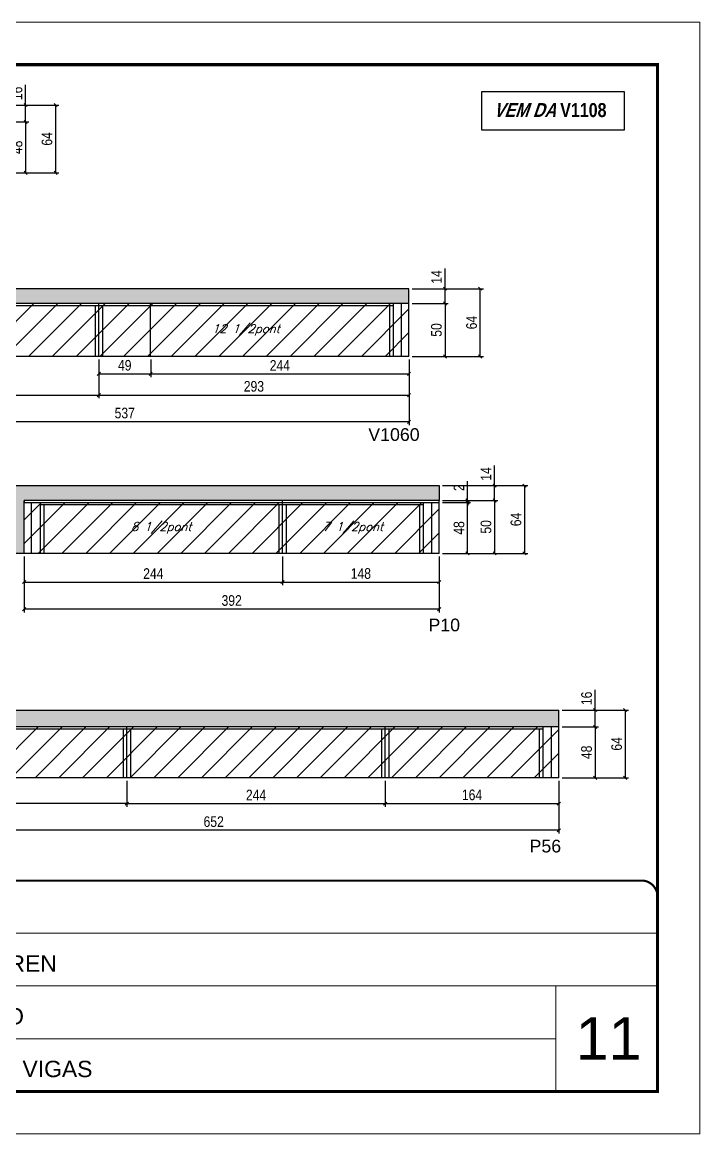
# Model space of a CAD drawing. Extents: x 3309 to 9563, y -2522 to 14608.
# Drawn here: x 7338 to 7978, y 11261 to 12311 of the extents above; entities that cross this region are included whole.
import ezdxf

# ---------------------------------------------------------------- set-up
doc = ezdxf.new("R2010")
doc.units = 0
doc.linetypes.add('CONTINUO', pattern=[0])
doc.linetypes.add('DASHED', pattern=[0.75, 0.5, -0.25])
for name, color, linetype in [('5', 5, 'Continuous'), ('COTA', 241, 'Continuous'), ('NOMENCLATURA', 7, 'Continuous'), ('Painéis', 200, 'Continuous'), ('SARR_2.2x7', 40, 'Continuous'), ('SARR_3.5x7', 81, 'Continuous'), ('texto', 7, 'Continuous')]:
    doc.layers.add(name, color=color, linetype=linetype)
for name, color, linetype, lineweight in [('CARIMBO', 255, 'Continuous', 9), ('Folhas', 255, 'Continuous', 9), ('Hachura', 251, 'Continuous', 9), ('SARRAFO DE PRESSAO', 251, 'DASHED', 9)]:
    doc.layers.add(name, color=color, linetype=linetype, lineweight=lineweight)
doc.styles.add('ARIAL', font='arial.ttf')
doc.styles.add('COTA TECNICA', font='techl___.ttf', dxfattribs={"height": 10})
doc.styles.add('Romans', font='romans.shx')
doc.styles.get("Standard").update_dxf_attribs({"font": 'arial.ttf'})
doc.styles.add('TECNICA', font='techb___.ttf', dxfattribs={"height": 10})
doc.dimstyles.new('PAINEL', dxfattribs={"dimtxt": 10, "dimasz": 3, "dimexe": 3, "dimexo": 3, "dimgap": 3, "dimtad": 1, "dimdec": 1, "dimzin": 12, "dimdsep": 46, "dimtxsty": 'COTA TECNICA', "dimblk1": 'OBLIQUE', "dimblk2": 'OBLIQUE', "dimsah": 1, "dimcen": 0.9, "dimclrd": 4, "dimclre": 4, "dimclrt": 240, "dimadec": 1, "dimazin": 3, "dimtfac": 1, "dimtdec": 1, "dimtmove": 0, "dimatfit": 3, "dimfxl": 1, "dimtolj": 1, "dimtzin": 12, "dimarcsym": 0})
pattern_1 = [(50, (1599.4094, 1154.1373), (5.46554, -0.4781726), [0.5715, -6.2865]), (355, (1599.4094, 1154.1373), (-1.0573026, 5.7317054), [0.4572, -5.0292175]), (100.451445, (1599.865, 1154.0975), (4.4082374, 5.2535326), [0.4857003, -5.3427073]), (46.1842, (1599.4094, 1155.6613), (8.1323712, -1.26127), [0.85725, -9.42975]), (96.63556, (1600.087, 1155.556), (7.122124, 7.4227837), [0.7285507, -8.014068]), (351.18415, (1599.4094, 1155.661), (7.122124, 7.422784), [0.685799, -7.543792]), (21, (1600.1714, 1155.2803), (4.5484317, -3.067956), [0.5715, -6.2865]), (326, (1600.1714, 1155.2803), (1.8540609, 5.525639), [0.4572, -5.0292]), (71.451445, (1600.5505, 1155.0247), (6.4024926, 2.457683), [0.4857003, -5.3426981]), (37.5, (1599.4094, 1154.1373), (0.0926581, 2.53665117), [0, -4.96824, 0, -5.1054, 0, -5.04825]), (7.5, (1599.4094, 1154.1373), (2.0045899, 3.00541724), [0, -2.91084, 0, -4.85394, 0, -1.92405]), (327.5, (1597.7102, 1154.1373), (4.06771786, -0.17186232), [0, -1.905, 0, -5.9436, 0, -7.8867]), (317.5, (1596.9482, 1154.1373), (4.4438754, 0.7627947), [0, -2.4765, 0, -3.94716, 0, -5.6007])]
pattern_2 = [(45, (1599.41, 1154.137), (-11.22532, 11.22532), [])]

# ---------------------------------------------------------------- blocks, each defined once
blk = doc.blocks.new('9999999999')
at = {"color": 30, "linetype": 'CONTINUO'}
for p, q in [((98564.6, 34379.6), (99584, 34379.6)), ((98564.6, 34329.8), (99488, 34329.8)), ((99584, 34329.8), (99488, 34329.8)), ((99488, 34329.8), (99488, 34230.2)), ((98564.6, 34280), (99488, 34280))]:
    blk.add_line(p, q, dxfattribs=at)
at = {"color": 30, "linetype": 'CONTINUO', "const_width": 2}
blk.add_lwpolyline([(99584, 34230.2), (99584, 34414.4, 0.414214), (99569, 34429.4), (98229, 34429.4, 0.414214), (98214, 34414.4), (98214, 34245.2, 0.414214), (98229, 34230.2), (99584, 34230.2)], format="xyb", dxfattribs=at)
at = {"layer": 'Folhas'}
blk.add_lwpolyline([(98139, 34190.2), (99624, 34190.2), (99624, 35240.2), (98139, 35240.2)], close=True, dxfattribs=at)
at = {"layer": 'Folhas', "color": 30, "const_width": 3}
blk.add_lwpolyline([(98214, 34230.2), (99584, 34230.2), (99584, 35200.2), (98214, 35200.2)], close=True, dxfattribs=at)
at = {"color": 7, "linetype": 'Continuous', "ltscale": 5, "style": 'ARIAL'}
for s, p in [('LEAF LOEFGREN', (98837.7, 34343.3)), ('4°PAVIMENTO', (98837.7, 34293.5)), ('LATERAIS DE VIGAS', (98837.7, 34243.7))]:
    blk.add_text(s, height=15.483, dxfattribs=at).set_placement(p)
blk = doc.blocks.new('_Oblique')
at = {"color": 0, "linetype": 'ByBlock', "lineweight": -2}
blk.add_line((-0.5, -0.5), (0.5, 0.5), dxfattribs=at)
blk = doc.blocks.new('*D220')
at = {"layer": 'COTA', "color": 4, "lineweight": -2, "transparency": 16777216}
for p, q in [((7309.8, 12232.5), (7372.5, 12232.5)), ((7369.5, 12232.5), (7369.5, 12168.5)), ((7309.8, 12168.5), (7372.5, 12168.5))]:
    blk.add_line(p, q, dxfattribs=at)
at = {"layer": 'Defpoints', "color": 0, "transparency": 16777216}
for p in [(7306.8, 12232.5, 0), (7306.8, 12168.5, 0), (7369.5, 12168.5)]:
    blk.add_point(p, dxfattribs=at)
at = {"layer": 'COTA', "color": 4, "lineweight": -2, "transparency": 16777216, "xscale": 3, "yscale": 3, "zscale": 3}
for p, rotation in [((7369.5, 12232.5), 90), ((7369.5, 12168.5), 270)]:
    blk.add_blockref('_Oblique', p, dxfattribs=dict(at, rotation=rotation))
at = {"layer": 'COTA', "color": 240, "transparency": 16777216, "insert": (7361.4, 12200.5), "char_height": 10, "attachment_point": 5, "rotation": 90, "style": 'COTA TECNICA'}
blk.add_mtext('\\A1;64', dxfattribs=at)
blk = doc.blocks.new('*D236')
at = {"layer": 'COTA', "color": 4, "lineweight": -2, "transparency": 16777216}
for p, q in [((7309.8, 12216.5), (7344.2, 12216.5)), ((7341.2, 12216.5), (7341.2, 12168.5)), ((7309.8, 12168.5), (7344.2, 12168.5))]:
    blk.add_line(p, q, dxfattribs=at)
at = {"layer": 'Defpoints', "color": 0, "transparency": 16777216}
for p in [(7306.8, 12216.5, 0), (7306.8, 12168.5, 0), (7341.2, 12168.5)]:
    blk.add_point(p, dxfattribs=at)
at = {"layer": 'COTA', "color": 4, "lineweight": -2, "transparency": 16777216, "xscale": 3, "yscale": 3, "zscale": 3}
for p, rotation in [((7341.2, 12216.5), 90), ((7341.2, 12168.5), 270)]:
    blk.add_blockref('_Oblique', p, dxfattribs=dict(at, rotation=rotation))
at = {"layer": 'COTA', "color": 240, "transparency": 16777216, "insert": (7333.1, 12192.5), "char_height": 10, "attachment_point": 5, "rotation": 90, "style": 'COTA TECNICA'}
blk.add_mtext('\\A1;48', dxfattribs=at)
blk = doc.blocks.new('*D237')
at = {"layer": 'COTA', "color": 4, "lineweight": -2, "transparency": 16777216}
for p, q in [((7341.2, 12232.5), (7341.2, 12251.6)), ((7309.8, 12232.5), (7344.2, 12232.5)), ((7341.2, 12216.5), (7341.2, 12232.5)), ((7309.8, 12216.5), (7344.2, 12216.5))]:
    blk.add_line(p, q, dxfattribs=at)
at = {"layer": 'Defpoints', "color": 0, "transparency": 16777216}
for p in [(7306.8, 12232.5, 0), (7341.2, 12232.5), (7306.8, 12216.5, 0)]:
    blk.add_point(p, dxfattribs=at)
at = {"layer": 'COTA', "color": 4, "lineweight": -2, "transparency": 16777216, "xscale": 3, "yscale": 3, "zscale": 3}
for p, rotation in [((7341.2, 12232.5), 90), ((7341.2, 12216.5), 270)]:
    blk.add_blockref('_Oblique', p, dxfattribs=dict(at, rotation=rotation))
at = {"layer": 'COTA', "color": 240, "transparency": 16777216, "insert": (7333.1, 12243.5), "char_height": 10, "attachment_point": 5, "rotation": 90, "style": 'COTA TECNICA'}
blk.add_mtext('\\A1;16', dxfattribs=at)
blk = doc.blocks.new('*D241')
at = {"layer": 'COTA', "color": 4, "linetype": 'ByBlock', "lineweight": -2, "transparency": 16777216}
for p, q in [((7166.3, 11992), (7166.3, 11930.2)), ((7703.3, 11992), (7703.3, 11930.2)), ((7703.3, 11933.2), (7166.3, 11933.2))]:
    blk.add_line(p, q, dxfattribs=at)
at = {"layer": 'Defpoints', "color": 0, "linetype": 'ByBlock', "transparency": 16777216}
for p in [(7166.3, 11995), (7703.3, 11995), (7166.3, 11933.2)]:
    blk.add_point(p, dxfattribs=at)
at = {"layer": 'COTA', "color": 4, "linetype": 'ByBlock', "lineweight": -2, "transparency": 16777216, "xscale": 3, "yscale": 3, "zscale": 3, "rotation": 180}
blk.add_blockref('_Oblique', (7166.3, 11933.2), dxfattribs=at)
at = {"layer": 'COTA', "color": 4, "linetype": 'ByBlock', "lineweight": -2, "transparency": 16777216, "xscale": 3, "yscale": 3, "zscale": 3}
blk.add_blockref('_Oblique', (7703.3, 11933.2), dxfattribs=at)
at = {"layer": 'COTA', "color": 240, "linetype": 'ByBlock', "transparency": 16777216, "insert": (7434.8, 11941.5), "char_height": 10, "attachment_point": 5, "style": 'COTA TECNICA'}
blk.add_mtext('\\A1;537', dxfattribs=at)
blk = doc.blocks.new('*D242')
at = {"layer": 'COTA', "color": 4, "lineweight": -2, "transparency": 16777216}
for p, q in [((7166.3, 11992), (7166.3, 11955.5)), ((7410.3, 11992), (7410.3, 11955.5)), ((7166.3, 11958.5), (7410.3, 11958.5))]:
    blk.add_line(p, q, dxfattribs=at)
at = {"layer": 'Defpoints', "color": 0, "transparency": 16777216}
for p in [(7166.3, 11995), (7410.3, 11995), (7410.3, 11958.5)]:
    blk.add_point(p, dxfattribs=at)
at = {"layer": 'COTA', "color": 4, "lineweight": -2, "transparency": 16777216, "xscale": 3, "yscale": 3, "zscale": 3, "rotation": 180}
blk.add_blockref('_Oblique', (7166.3, 11958.5), dxfattribs=at)
at = {"layer": 'COTA', "color": 4, "lineweight": -2, "transparency": 16777216, "xscale": 3, "yscale": 3, "zscale": 3}
blk.add_blockref('_Oblique', (7410.3, 11958.5), dxfattribs=at)
at = {"layer": 'COTA', "color": 240, "transparency": 16777216, "insert": (7288.3, 11966.6), "char_height": 10, "attachment_point": 5, "style": 'COTA TECNICA'}
blk.add_mtext('\\A1;244', dxfattribs=at)
blk = doc.blocks.new('*D243')
at = {"layer": 'COTA', "color": 4, "lineweight": -2, "transparency": 16777216}
for p, q in [((7410.3, 11992), (7410.3, 11955.5)), ((7703.3, 11992), (7703.3, 11955.5)), ((7410.3, 11958.5), (7703.3, 11958.5))]:
    blk.add_line(p, q, dxfattribs=at)
at = {"layer": 'Defpoints', "color": 0, "transparency": 16777216}
for p in [(7410.3, 11995), (7703.3, 11995), (7703.3, 11958.5)]:
    blk.add_point(p, dxfattribs=at)
at = {"layer": 'COTA', "color": 4, "lineweight": -2, "transparency": 16777216, "xscale": 3, "yscale": 3, "zscale": 3, "rotation": 180}
blk.add_blockref('_Oblique', (7410.3, 11958.5), dxfattribs=at)
at = {"layer": 'COTA', "color": 4, "lineweight": -2, "transparency": 16777216, "xscale": 3, "yscale": 3, "zscale": 3}
blk.add_blockref('_Oblique', (7703.3, 11958.5), dxfattribs=at)
at = {"layer": 'COTA', "color": 240, "transparency": 16777216, "insert": (7556.8, 11966.7), "char_height": 10, "attachment_point": 5, "style": 'COTA TECNICA'}
blk.add_mtext('\\A1;293', dxfattribs=at)
blk = doc.blocks.new('*D244')
at = {"layer": 'COTA', "color": 4, "lineweight": -2, "transparency": 16777216}
for p, q in [((7410.3, 11992), (7410.3, 11975.5)), ((7459.3, 11992), (7459.3, 11975.5)), ((7410.3, 11978.5), (7459.3, 11978.5))]:
    blk.add_line(p, q, dxfattribs=at)
at = {"layer": 'Defpoints', "color": 0, "transparency": 16777216}
for p in [(7410.3, 11995), (7459.3, 11995), (7459.3, 11978.5)]:
    blk.add_point(p, dxfattribs=at)
at = {"layer": 'COTA', "color": 4, "lineweight": -2, "transparency": 16777216, "xscale": 3, "yscale": 3, "zscale": 3, "rotation": 180}
blk.add_blockref('_Oblique', (7410.3, 11978.5), dxfattribs=at)
at = {"layer": 'COTA', "color": 4, "lineweight": -2, "transparency": 16777216, "xscale": 3, "yscale": 3, "zscale": 3}
blk.add_blockref('_Oblique', (7459.3, 11978.5), dxfattribs=at)
at = {"layer": 'COTA', "color": 240, "transparency": 16777216, "insert": (7434.8, 11986.6), "char_height": 10, "attachment_point": 5, "style": 'COTA TECNICA'}
blk.add_mtext('\\A1;49', dxfattribs=at)
blk = doc.blocks.new('*D245')
at = {"layer": 'COTA', "color": 4, "lineweight": -2, "transparency": 16777216}
for p, q in [((7459.3, 11992), (7459.3, 11975.5)), ((7703.3, 11992), (7703.3, 11975.5)), ((7459.3, 11978.5), (7703.3, 11978.5))]:
    blk.add_line(p, q, dxfattribs=at)
at = {"layer": 'Defpoints', "color": 0, "transparency": 16777216}
for p in [(7459.3, 11995), (7703.3, 11995), (7703.3, 11978.5)]:
    blk.add_point(p, dxfattribs=at)
at = {"layer": 'COTA', "color": 4, "lineweight": -2, "transparency": 16777216, "xscale": 3, "yscale": 3, "zscale": 3, "rotation": 180}
blk.add_blockref('_Oblique', (7459.3, 11978.5), dxfattribs=at)
at = {"layer": 'COTA', "color": 4, "lineweight": -2, "transparency": 16777216, "xscale": 3, "yscale": 3, "zscale": 3}
blk.add_blockref('_Oblique', (7703.3, 11978.5), dxfattribs=at)
at = {"layer": 'COTA', "color": 240, "transparency": 16777216, "insert": (7581.3, 11986.5), "char_height": 10, "attachment_point": 5, "style": 'COTA TECNICA'}
blk.add_mtext('\\A1;244', dxfattribs=at)
blk = doc.blocks.new('*D246')
at = {"layer": 'COTA', "color": 4, "lineweight": -2, "transparency": 16777216}
for p, q in [((7706.3, 12045), (7740.3, 12045)), ((7737.3, 12045), (7737.3, 11995)), ((7706.3, 11995), (7740.3, 11995))]:
    blk.add_line(p, q, dxfattribs=at)
at = {"layer": 'Defpoints', "color": 0, "transparency": 16777216}
for p in [(7703.3, 12045), (7703.3, 11995), (7737.3, 11995)]:
    blk.add_point(p, dxfattribs=at)
at = {"layer": 'COTA', "color": 4, "lineweight": -2, "transparency": 16777216, "xscale": 3, "yscale": 3, "zscale": 3}
for p, rotation in [((7737.3, 12045), 90), ((7737.3, 11995), 270)]:
    blk.add_blockref('_Oblique', p, dxfattribs=dict(at, rotation=rotation))
at = {"layer": 'COTA', "color": 240, "transparency": 16777216, "insert": (7729.2, 12020), "char_height": 10, "attachment_point": 5, "rotation": 90, "style": 'COTA TECNICA'}
blk.add_mtext('\\A1;50', dxfattribs=at)
blk = doc.blocks.new('*D221')
at = {"layer": 'COTA', "color": 4, "linetype": 'ByBlock', "lineweight": -2, "transparency": 16777216}
for p, q in [((7339.8, 11806), (7339.8, 11753.2)), ((7731.8, 11806), (7731.8, 11753.2)), ((7731.8, 11756.2), (7339.8, 11756.2))]:
    blk.add_line(p, q, dxfattribs=at)
at = {"layer": 'Defpoints', "color": 0, "linetype": 'ByBlock', "transparency": 16777216}
for p in [(7339.8, 11809), (7731.8, 11809), (7339.8, 11756.2)]:
    blk.add_point(p, dxfattribs=at)
at = {"layer": 'COTA', "color": 4, "linetype": 'ByBlock', "lineweight": -2, "transparency": 16777216, "xscale": 3, "yscale": 3, "zscale": 3, "rotation": 180}
blk.add_blockref('_Oblique', (7339.8, 11756.2), dxfattribs=at)
at = {"layer": 'COTA', "color": 4, "linetype": 'ByBlock', "lineweight": -2, "transparency": 16777216, "xscale": 3, "yscale": 3, "zscale": 3}
blk.add_blockref('_Oblique', (7731.8, 11756.2), dxfattribs=at)
at = {"layer": 'COTA', "color": 240, "linetype": 'ByBlock', "transparency": 16777216, "insert": (7535.8, 11764.4), "char_height": 10, "attachment_point": 5, "style": 'COTA TECNICA'}
blk.add_mtext('\\A1;392', dxfattribs=at)
blk = doc.blocks.new('*D222')
at = {"layer": 'COTA', "color": 4, "lineweight": -2, "transparency": 16777216}
for p, q in [((7339.8, 11806), (7339.8, 11778.9)), ((7583.8, 11806), (7583.8, 11778.9)), ((7339.8, 11781.9), (7583.8, 11781.9))]:
    blk.add_line(p, q, dxfattribs=at)
at = {"layer": 'Defpoints', "color": 0, "transparency": 16777216}
for p in [(7339.8, 11809), (7583.8, 11809), (7583.8, 11781.9)]:
    blk.add_point(p, dxfattribs=at)
at = {"layer": 'COTA', "color": 4, "lineweight": -2, "transparency": 16777216, "xscale": 3, "yscale": 3, "zscale": 3, "rotation": 180}
blk.add_blockref('_Oblique', (7339.8, 11781.9), dxfattribs=at)
at = {"layer": 'COTA', "color": 4, "lineweight": -2, "transparency": 16777216, "xscale": 3, "yscale": 3, "zscale": 3}
blk.add_blockref('_Oblique', (7583.8, 11781.9), dxfattribs=at)
at = {"layer": 'COTA', "color": 240, "transparency": 16777216, "insert": (7461.8, 11789.9), "char_height": 10, "attachment_point": 5, "style": 'COTA TECNICA'}
blk.add_mtext('\\A1;244', dxfattribs=at)
blk = doc.blocks.new('*D223')
at = {"layer": 'COTA', "color": 4, "lineweight": -2, "transparency": 16777216}
for p, q in [((7583.8, 11806), (7583.8, 11778.9)), ((7731.8, 11806), (7731.8, 11778.9)), ((7583.8, 11781.9), (7731.8, 11781.9))]:
    blk.add_line(p, q, dxfattribs=at)
at = {"layer": 'Defpoints', "color": 0, "transparency": 16777216}
for p in [(7583.8, 11809), (7731.8, 11809), (7731.8, 11781.9)]:
    blk.add_point(p, dxfattribs=at)
at = {"layer": 'COTA', "color": 4, "lineweight": -2, "transparency": 16777216, "xscale": 3, "yscale": 3, "zscale": 3, "rotation": 180}
blk.add_blockref('_Oblique', (7583.8, 11781.9), dxfattribs=at)
at = {"layer": 'COTA', "color": 4, "lineweight": -2, "transparency": 16777216, "xscale": 3, "yscale": 3, "zscale": 3}
blk.add_blockref('_Oblique', (7731.8, 11781.9), dxfattribs=at)
at = {"layer": 'COTA', "color": 240, "transparency": 16777216, "insert": (7657.8, 11789.9), "char_height": 10, "attachment_point": 5, "style": 'COTA TECNICA'}
blk.add_mtext('\\A1;148', dxfattribs=at)
blk = doc.blocks.new('*D206')
at = {"layer": 'COTA', "color": 4, "lineweight": -2, "transparency": 16777216}
for p, q in [((7734.8, 11873), (7815.4, 11873)), ((7812.4, 11873), (7812.4, 11809)), ((7734.8, 11809), (7815.4, 11809))]:
    blk.add_line(p, q, dxfattribs=at)
at = {"layer": 'Defpoints', "color": 0, "transparency": 16777216}
for p in [(7731.8, 11873, 0), (7731.8, 11809, 0), (7812.4, 11809)]:
    blk.add_point(p, dxfattribs=at)
at = {"layer": 'COTA', "color": 4, "lineweight": -2, "transparency": 16777216, "xscale": 3, "yscale": 3, "zscale": 3}
for p, rotation in [((7812.4, 11873), 90), ((7812.4, 11809), 270)]:
    blk.add_blockref('_Oblique', p, dxfattribs=dict(at, rotation=rotation))
at = {"layer": 'COTA', "color": 240, "transparency": 16777216, "insert": (7804.3, 11841), "char_height": 10, "attachment_point": 5, "rotation": 90, "style": 'COTA TECNICA'}
blk.add_mtext('\\A1;64', dxfattribs=at)
blk = doc.blocks.new('*D207')
at = {"layer": 'COTA', "color": 4, "lineweight": -2, "transparency": 16777216}
for p, q in [((7734.8, 11859), (7787.1, 11859)), ((7784.1, 11859), (7784.1, 11809)), ((7734.8, 11809), (7787.1, 11809))]:
    blk.add_line(p, q, dxfattribs=at)
at = {"layer": 'Defpoints', "color": 0, "transparency": 16777216}
for p in [(7731.8, 11859, 0), (7731.8, 11809, 0), (7784.1, 11809)]:
    blk.add_point(p, dxfattribs=at)
at = {"layer": 'COTA', "color": 4, "lineweight": -2, "transparency": 16777216, "xscale": 3, "yscale": 3, "zscale": 3}
for p, rotation in [((7784.1, 11859), 90), ((7784.1, 11809), 270)]:
    blk.add_blockref('_Oblique', p, dxfattribs=dict(at, rotation=rotation))
at = {"layer": 'COTA', "color": 240, "transparency": 16777216, "insert": (7776, 11834), "char_height": 10, "attachment_point": 5, "rotation": 90, "style": 'COTA TECNICA'}
blk.add_mtext('\\A1;50', dxfattribs=at)
blk = doc.blocks.new('*D208')
at = {"layer": 'COTA', "color": 4, "lineweight": -2, "transparency": 16777216}
for p, q in [((7784.1, 11873), (7784.1, 11892.1)), ((7734.8, 11873), (7787.1, 11873)), ((7784.1, 11859), (7784.1, 11873)), ((7734.8, 11859), (7787.1, 11859))]:
    blk.add_line(p, q, dxfattribs=at)
at = {"layer": 'Defpoints', "color": 0, "transparency": 16777216}
for p in [(7731.8, 11873, 0), (7784.1, 11873), (7731.8, 11859, 0)]:
    blk.add_point(p, dxfattribs=at)
at = {"layer": 'COTA', "color": 4, "lineweight": -2, "transparency": 16777216, "xscale": 3, "yscale": 3, "zscale": 3}
for p, rotation in [((7784.1, 11873), 90), ((7784.1, 11859), 270)]:
    blk.add_blockref('_Oblique', p, dxfattribs=dict(at, rotation=rotation))
at = {"layer": 'COTA', "color": 240, "transparency": 16777216, "insert": (7776, 11884), "char_height": 10, "attachment_point": 5, "rotation": 90, "style": 'COTA TECNICA'}
blk.add_mtext('\\A1;14', dxfattribs=at)
blk = doc.blocks.new('*D212')
at = {"layer": 'COTA', "color": 4, "linetype": 'ByBlock', "lineweight": -2, "transparency": 16777216}
for p, q in [((7192.8, 11594), (7192.8, 11569.6)), ((7436.8, 11594), (7436.8, 11569.6)), ((7436.8, 11572.6), (7192.8, 11572.6))]:
    blk.add_line(p, q, dxfattribs=at)
at = {"layer": 'Defpoints', "color": 0, "linetype": 'ByBlock', "transparency": 16777216}
for p in [(7192.8, 11597), (7436.8, 11597), (7192.8, 11572.6)]:
    blk.add_point(p, dxfattribs=at)
at = {"layer": 'COTA', "color": 4, "linetype": 'ByBlock', "lineweight": -2, "transparency": 16777216, "xscale": 3, "yscale": 3, "zscale": 3, "rotation": 180}
blk.add_blockref('_Oblique', (7192.8, 11572.6), dxfattribs=at)
at = {"layer": 'COTA', "color": 4, "linetype": 'ByBlock', "lineweight": -2, "transparency": 16777216, "xscale": 3, "yscale": 3, "zscale": 3}
blk.add_blockref('_Oblique', (7436.8, 11572.6), dxfattribs=at)
at = {"layer": 'COTA', "color": 240, "linetype": 'ByBlock', "transparency": 16777216, "insert": (7314.8, 11580.7), "char_height": 10, "attachment_point": 5, "style": 'COTA TECNICA'}
blk.add_mtext('\\A1;244', dxfattribs=at)
blk = doc.blocks.new('*D230')
at = {"layer": 'COTA', "color": 4, "linetype": 'ByBlock', "lineweight": -2, "transparency": 16777216}
for p, q in [((7192.8, 11594), (7192.8, 11544.4)), ((7844.8, 11594), (7844.8, 11544.4)), ((7844.8, 11547.4), (7192.8, 11547.4))]:
    blk.add_line(p, q, dxfattribs=at)
at = {"layer": 'Defpoints', "color": 0, "linetype": 'ByBlock', "transparency": 16777216}
for p in [(7192.8, 11597), (7844.8, 11597), (7192.8, 11547.4)]:
    blk.add_point(p, dxfattribs=at)
at = {"layer": 'COTA', "color": 4, "linetype": 'ByBlock', "lineweight": -2, "transparency": 16777216, "xscale": 3, "yscale": 3, "zscale": 3, "rotation": 180}
blk.add_blockref('_Oblique', (7192.8, 11547.4), dxfattribs=at)
at = {"layer": 'COTA', "color": 4, "linetype": 'ByBlock', "lineweight": -2, "transparency": 16777216, "xscale": 3, "yscale": 3, "zscale": 3}
blk.add_blockref('_Oblique', (7844.8, 11547.4), dxfattribs=at)
at = {"layer": 'COTA', "color": 240, "linetype": 'ByBlock', "transparency": 16777216, "insert": (7518.8, 11555.5), "char_height": 10, "attachment_point": 5, "style": 'COTA TECNICA'}
blk.add_mtext('\\A1;652', dxfattribs=at)
blk = doc.blocks.new('*D213')
at = {"layer": 'COTA', "color": 4, "lineweight": -2, "transparency": 16777216}
for p, q in [((7436.8, 11594), (7436.8, 11569.6)), ((7680.8, 11594), (7680.8, 11569.6)), ((7436.8, 11572.6), (7680.8, 11572.6))]:
    blk.add_line(p, q, dxfattribs=at)
at = {"layer": 'Defpoints', "color": 0, "transparency": 16777216}
for p in [(7436.8, 11597, 0), (7680.8, 11597, 0), (7680.8, 11572.6)]:
    blk.add_point(p, dxfattribs=at)
at = {"layer": 'COTA', "color": 4, "lineweight": -2, "transparency": 16777216, "xscale": 3, "yscale": 3, "zscale": 3, "rotation": 180}
blk.add_blockref('_Oblique', (7436.8, 11572.6), dxfattribs=at)
at = {"layer": 'COTA', "color": 4, "lineweight": -2, "transparency": 16777216, "xscale": 3, "yscale": 3, "zscale": 3}
blk.add_blockref('_Oblique', (7680.8, 11572.6), dxfattribs=at)
at = {"layer": 'COTA', "color": 240, "transparency": 16777216, "insert": (7558.8, 11580.7), "char_height": 10, "attachment_point": 5, "style": 'COTA TECNICA'}
blk.add_mtext('\\A1;244', dxfattribs=at)
blk = doc.blocks.new('*D214')
at = {"layer": 'COTA', "color": 4, "lineweight": -2, "transparency": 16777216}
for p, q in [((7847.8, 11661), (7910.5, 11661)), ((7907.5, 11661), (7907.5, 11597)), ((7847.8, 11597), (7910.5, 11597))]:
    blk.add_line(p, q, dxfattribs=at)
at = {"layer": 'Defpoints', "color": 0, "transparency": 16777216}
for p in [(7844.8, 11661, 0), (7844.8, 11597, 0), (7907.5, 11597)]:
    blk.add_point(p, dxfattribs=at)
at = {"layer": 'COTA', "color": 4, "lineweight": -2, "transparency": 16777216, "xscale": 3, "yscale": 3, "zscale": 3}
for p, rotation in [((7907.5, 11661), 90), ((7907.5, 11597), 270)]:
    blk.add_blockref('_Oblique', p, dxfattribs=dict(at, rotation=rotation))
at = {"layer": 'COTA', "color": 240, "transparency": 16777216, "insert": (7899.4, 11629), "char_height": 10, "attachment_point": 5, "rotation": 90, "style": 'COTA TECNICA'}
blk.add_mtext('\\A1;64', dxfattribs=at)
blk = doc.blocks.new('*D231')
at = {"layer": 'COTA', "color": 4, "lineweight": -2, "transparency": 16777216}
for p, q in [((7680.8, 11594), (7680.8, 11569.6)), ((7844.8, 11594), (7844.8, 11569.6)), ((7680.8, 11572.6), (7844.8, 11572.6))]:
    blk.add_line(p, q, dxfattribs=at)
at = {"layer": 'Defpoints', "color": 0, "transparency": 16777216}
for p in [(7680.8, 11597, 0), (7844.8, 11597, 0), (7844.8, 11572.6)]:
    blk.add_point(p, dxfattribs=at)
at = {"layer": 'COTA', "color": 4, "lineweight": -2, "transparency": 16777216, "xscale": 3, "yscale": 3, "zscale": 3, "rotation": 180}
blk.add_blockref('_Oblique', (7680.8, 11572.6), dxfattribs=at)
at = {"layer": 'COTA', "color": 4, "lineweight": -2, "transparency": 16777216, "xscale": 3, "yscale": 3, "zscale": 3}
blk.add_blockref('_Oblique', (7844.8, 11572.6), dxfattribs=at)
at = {"layer": 'COTA', "color": 240, "transparency": 16777216, "insert": (7762.8, 11580.8), "char_height": 10, "attachment_point": 5, "style": 'COTA TECNICA'}
blk.add_mtext('\\A1;164', dxfattribs=at)
blk = doc.blocks.new('*D232')
at = {"layer": 'COTA', "color": 4, "lineweight": -2, "transparency": 16777216}
for p, q in [((7847.8, 11645), (7882.1, 11645)), ((7879.1, 11645), (7879.1, 11597)), ((7847.8, 11597), (7882.1, 11597))]:
    blk.add_line(p, q, dxfattribs=at)
at = {"layer": 'Defpoints', "color": 0, "transparency": 16777216}
for p in [(7844.8, 11645, 0), (7844.8, 11597, 0), (7879.1, 11597)]:
    blk.add_point(p, dxfattribs=at)
at = {"layer": 'COTA', "color": 4, "lineweight": -2, "transparency": 16777216, "xscale": 3, "yscale": 3, "zscale": 3}
for p, rotation in [((7879.1, 11645), 90), ((7879.1, 11597), 270)]:
    blk.add_blockref('_Oblique', p, dxfattribs=dict(at, rotation=rotation))
at = {"layer": 'COTA', "color": 240, "transparency": 16777216, "insert": (7871, 11621), "char_height": 10, "attachment_point": 5, "rotation": 90, "style": 'COTA TECNICA'}
blk.add_mtext('\\A1;48', dxfattribs=at)
blk = doc.blocks.new('*D233')
at = {"layer": 'COTA', "color": 4, "lineweight": -2, "transparency": 16777216}
for p, q in [((7879.1, 11661), (7879.1, 11680)), ((7847.8, 11661), (7882.1, 11661)), ((7879.1, 11645), (7879.1, 11661)), ((7847.8, 11645), (7882.1, 11645))]:
    blk.add_line(p, q, dxfattribs=at)
at = {"layer": 'Defpoints', "color": 0, "transparency": 16777216}
for p in [(7844.8, 11661, 0), (7879.1, 11661), (7844.8, 11645, 0)]:
    blk.add_point(p, dxfattribs=at)
at = {"layer": 'COTA', "color": 4, "lineweight": -2, "transparency": 16777216, "xscale": 3, "yscale": 3, "zscale": 3}
for p, rotation in [((7879.1, 11661), 90), ((7879.1, 11645), 270)]:
    blk.add_blockref('_Oblique', p, dxfattribs=dict(at, rotation=rotation))
at = {"layer": 'COTA', "color": 240, "transparency": 16777216, "insert": (7871, 11672), "char_height": 10, "attachment_point": 5, "rotation": 90, "style": 'COTA TECNICA'}
blk.add_mtext('\\A1;16', dxfattribs=at)
blk = doc.blocks.new('*D249')
at = {"layer": 'COTA', "color": 4, "lineweight": -2, "transparency": 16777216}
for p, q in [((7737.3, 12059), (7737.3, 12078.1)), ((7706.3, 12059), (7740.3, 12059)), ((7737.3, 12045), (7737.3, 12059)), ((7706.3, 12045), (7740.3, 12045))]:
    blk.add_line(p, q, dxfattribs=at)
at = {"layer": 'Defpoints', "color": 0, "transparency": 16777216}
for p in [(7703.3, 12059), (7737.3, 12059), (7703.3, 12045)]:
    blk.add_point(p, dxfattribs=at)
at = {"layer": 'COTA', "color": 4, "lineweight": -2, "transparency": 16777216, "xscale": 3, "yscale": 3, "zscale": 3}
for p, rotation in [((7737.3, 12059), 90), ((7737.3, 12045), 270)]:
    blk.add_blockref('_Oblique', p, dxfattribs=dict(at, rotation=rotation))
at = {"layer": 'COTA', "color": 240, "transparency": 16777216, "insert": (7729.2, 12070.1), "char_height": 10, "attachment_point": 5, "rotation": 90, "style": 'COTA TECNICA'}
blk.add_mtext('\\A1;14', dxfattribs=at)
blk = doc.blocks.new('*D250')
at = {"layer": 'COTA', "color": 4, "lineweight": -2, "transparency": 16777216}
for p, q in [((7706.3, 12059), (7773.5, 12059)), ((7770.5, 11995), (7770.5, 12059)), ((7706.3, 11995), (7773.5, 11995))]:
    blk.add_line(p, q, dxfattribs=at)
at = {"layer": 'Defpoints', "color": 0, "transparency": 16777216}
for p in [(7703.3, 12059), (7770.5, 12059), (7703.3, 11995)]:
    blk.add_point(p, dxfattribs=at)
at = {"layer": 'COTA', "color": 4, "lineweight": -2, "transparency": 16777216, "xscale": 3, "yscale": 3, "zscale": 3}
for p, rotation in [((7770.5, 12059), 90), ((7770.5, 11995), 270)]:
    blk.add_blockref('_Oblique', p, dxfattribs=dict(at, rotation=rotation))
at = {"layer": 'COTA', "color": 240, "transparency": 16777216, "insert": (7762.4, 12027), "char_height": 10, "attachment_point": 5, "rotation": 90, "style": 'COTA TECNICA'}
blk.add_mtext('\\A1;64', dxfattribs=at)
blk = doc.blocks.new('*D251')
at = {"layer": 'COTA', "color": 4, "lineweight": -2, "transparency": 16777216}
for p, q in [((7734.8, 11857), (7761.5, 11857)), ((7758.5, 11809), (7758.5, 11857)), ((7734.8, 11809), (7761.5, 11809))]:
    blk.add_line(p, q, dxfattribs=at)
at = {"layer": 'Defpoints', "color": 0, "transparency": 16777216}
for p in [(7731.8, 11857, 0), (7758.5, 11857), (7731.8, 11809, 0)]:
    blk.add_point(p, dxfattribs=at)
at = {"layer": 'COTA', "color": 4, "lineweight": -2, "transparency": 16777216, "xscale": 3, "yscale": 3, "zscale": 3}
for p, rotation in [((7758.5, 11857), 90), ((7758.5, 11809), 270)]:
    blk.add_blockref('_Oblique', p, dxfattribs=dict(at, rotation=rotation))
at = {"layer": 'COTA', "color": 240, "transparency": 16777216, "insert": (7750.5, 11833), "char_height": 10, "attachment_point": 5, "rotation": 90, "style": 'COTA TECNICA'}
blk.add_mtext('\\A1;48', dxfattribs=at)
blk = doc.blocks.new('*D252')
at = {"layer": 'COTA', "color": 4, "lineweight": -2, "transparency": 16777216}
for p, q in [((7758.5, 11859), (7758.5, 11877.1)), ((7734.8, 11859), (7761.5, 11859)), ((7734.8, 11857), (7761.5, 11857)), ((7758.5, 11857), (7758.5, 11859)), ((7758.5, 11857), (7758.5, 11854))]:
    blk.add_line(p, q, dxfattribs=at)
at = {"layer": 'Defpoints', "color": 0, "transparency": 16777216}
for p in [(7731.8, 11859, 0), (7731.8, 11857, 0), (7758.5, 11859)]:
    blk.add_point(p, dxfattribs=at)
at = {"layer": 'COTA', "color": 4, "lineweight": -2, "transparency": 16777216, "xscale": 3, "yscale": 3, "zscale": 3}
for p, rotation in [((7758.5, 11859), 270), ((7758.5, 11857), 90)]:
    blk.add_blockref('_Oblique', p, dxfattribs=dict(at, rotation=rotation))
at = {"layer": 'COTA', "color": 240, "transparency": 16777216, "insert": (7750.5, 11871), "char_height": 10, "attachment_point": 5, "rotation": 90, "style": 'COTA TECNICA'}
blk.add_mtext('\\A1;2', dxfattribs=at)

msp = doc.modelspace()

# ---------------------------------------------------------------- hatches: boundary and pattern name
at = {"layer": 'COTA'}
h = msp.add_hatch(dxfattribs=at)
h.set_pattern_fill('AR-CONC', color=256, scale=0.03)
h.set_pattern_definition(pattern_1)
h.paths.add_polyline_path([(7136.26, 11994.99), (7166.26, 11994.99), (7166.26, 12044.99), (7703.26, 12044.99), (7703.26, 12058.99), (6648.8, 12058.99), (6648.8, 12044.99), (7136.26, 12044.99)])
h = msp.add_hatch(dxfattribs=at)
h.set_pattern_fill('AR-CONC', color=256, scale=0.03)
h.paths.add_polyline_path([(7309.8, 11808.97), (7339.8, 11808.97), (7339.8, 11858.97), (7731.8, 11858.97), (7731.8, 11872.97), (6648.8, 11872.97), (6648.8, 11858.97), (7309.8, 11858.97)])
h = msp.add_hatch(dxfattribs=at)
h.set_pattern_fill('AR-CONC', color=256, scale=0.03)
h.set_pattern_definition(pattern_1)
h.paths.add_polyline_path([(7162.76, 11597.01), (7192.76, 11597.01), (7192.76, 11645.01), (7844.76, 11645.01), (7844.76, 11661.01), (6648.8, 11661.01), (6648.8, 11647.01), (6814.8, 11647.01), (6814.8, 11645.01), (6814.8, 11597.01), (6844.8, 11597.01), (6844.8, 11647.01), (7162.76, 11647.01)])
at = {"layer": 'Hachura'}
h = msp.add_hatch(dxfattribs=at)
h.set_pattern_fill('ANSI31', color=256, scale=5)
h.set_pattern_definition(pattern_2)
h.paths.add_polyline_path([(6892.26, 12044.99), (6648.8, 12044.99), (6648.8, 11994.99), (6892.26, 11994.99)])
h.paths.add_polyline_path([(7410.26, 12044.99), (7166.26, 12044.99), (7166.26, 11994.99), (7410.26, 11994.99)])
h.paths.add_polyline_path([(7459.26, 12044.99), (7410.26, 12044.99), (7410.26, 11994.99), (7459.26, 11994.99)])
h.paths.add_polyline_path([(7703.26, 12044.99), (7459.26, 12044.99), (7459.26, 11994.99), (7703.26, 11994.99)])
h = msp.add_hatch(dxfattribs=at)
h.set_pattern_fill('ANSI31', color=256, scale=5)
h.set_pattern_definition([(45, (1580.41, 1142.073), (-11.22532, 11.22532), [])])
h.paths.add_polyline_path([(7583.8, 11856.97), (7339.8, 11856.97), (7339.8, 11808.97), (7583.8, 11808.97)])
h.paths.add_polyline_path([(7731.8, 11856.97), (7583.8, 11856.97), (7583.8, 11808.97), (7731.8, 11808.97)])
h = msp.add_hatch(dxfattribs=at)
h.set_pattern_fill('ANSI31', color=256, scale=5)
h.set_pattern_definition(pattern_2)
h.paths.add_polyline_path([(6731.8, 11645.01), (6648.8, 11645.01), (6648.8, 11597.01), (6731.8, 11597.01)])
h.paths.add_polyline_path([(6814.8, 11645.01), (6731.8, 11645.01), (6731.8, 11597.01), (6814.8, 11597.01)])
h.paths.add_polyline_path([(7088.8, 11647.01), (6844.8, 11647.01), (6844.8, 11597.01), (7088.8, 11597.01)])
h.paths.add_polyline_path([(7162.76, 11647.01), (7088.8, 11647.01), (7088.8, 11597.01), (7162.76, 11597.01)])
h.paths.add_polyline_path([(7436.76, 11645.01), (7192.76, 11645.01), (7192.76, 11597.01), (7436.76, 11597.01)])
h.paths.add_polyline_path([(7680.76, 11645.01), (7436.76, 11645.01), (7436.76, 11597.01), (7680.76, 11597.01)])
h.paths.add_polyline_path([(7844.76, 11645.01), (7680.76, 11645.01), (7680.76, 11597.01), (7844.76, 11597.01)])

# ---------------------------------------------------------------- linework, layer by layer
at = {"layer": 'COTA'}
for p, q in [((7703.26, 12058.99), (6648.8, 12058.99)), ((7703.26, 12044.99), (7703.26, 12058.99)), ((6648.8, 11872.97), (7731.8, 11872.97)), ((7731.8, 11872.97), (7731.8, 11858.97)), ((7339.8, 11808.97), (7309.8, 11808.97)), ((6648.8, 11661.01), (7844.76, 11661.01)), ((7844.76, 11645.01), (7844.76, 11661.01))]:
    msp.add_line(p, q, dxfattribs=at)
at = {"layer": 'NOMENCLATURA'}
msp.add_lwpolyline([(7772, 12245.29), (7906.54, 12245.29), (7906.54, 12208.84), (7772, 12208.84)], close=True, dxfattribs=at)
at = {"layer": 'Painéis', "linetype": 'ByBlock'}
for p, q in [((7703.26, 12044.99), (7166.26, 12044.99)), ((7410.26, 11994.99), (7410.26, 12044.99)), ((7459.26, 11994.99), (7459.26, 12044.99)), ((7703.26, 11994.99), (7703.26, 12044.99)), ((7703.26, 11994.99), (7166.26, 11994.99)), ((7731.8, 11858.97), (7339.8, 11858.97)), ((7339.8, 11808.97), (7339.8, 11858.97)), ((7583.8, 11808.97), (7583.8, 11858.97)), ((7731.8, 11808.97), (7731.8, 11858.97)), ((7731.8, 11808.97), (7339.8, 11808.97)), ((7844.76, 11645.01), (7192.76, 11645.01)), ((7436.76, 11597.01), (7436.76, 11645.01)), ((7680.76, 11597.01), (7680.76, 11645.01)), ((7844.76, 11597.01), (7844.76, 11645.01)), ((7844.76, 11597.01), (7192.76, 11597.01))]:
    msp.add_line(p, q, dxfattribs=at)
msp.add_lwpolyline([(7339.8, 11856.97), (7731.8, 11856.97), (7731.8, 11858.97), (7339.8, 11858.97)], close=True, dxfattribs=at)
at = {"layer": 'SARR_2.2x7', "linetype": 'Continuous'}
for p, q in [((7696.26, 11994.99), (7696.26, 12044.99)), ((7410.26, 12042.79), (7181.26, 12042.79)), ((7688.26, 12042.79), (7410.26, 12042.79)), ((7346.8, 11808.97), (7346.8, 11856.97)), ((7583.8, 11854.77), (7354.8, 11854.77)), ((7716.8, 11854.77), (7583.8, 11854.77)), ((7724.8, 11808.97), (7724.8, 11856.97)), ((7837.76, 11597.01), (7837.76, 11645.01)), ((7436.76, 11642.81), (7207.76, 11642.81)), ((7680.76, 11642.81), (7436.76, 11642.81)), ((7829.76, 11642.81), (7680.76, 11642.81))]:
    msp.add_line(p, q, dxfattribs=at)
at = {"layer": 'SARR_3.5x7'}
for p, q in [((7688.26, 12044.99), (7688.26, 11994.99)), ((7406.76, 12042.79), (7406.76, 11994.99)), ((7413.76, 12042.79), (7413.76, 11994.99)), ((7684.76, 12042.79), (7684.76, 11994.99)), ((7354.8, 11856.97), (7354.8, 11808.97)), ((7358.3, 11854.77), (7358.3, 11808.97)), ((7580.3, 11854.77), (7580.3, 11808.97)), ((7587.3, 11854.77), (7587.3, 11808.97)), ((7713.3, 11854.77), (7713.3, 11808.97)), ((7716.8, 11856.97), (7716.8, 11808.97)), ((7829.76, 11645.01), (7829.76, 11597.01)), ((7433.26, 11642.81), (7433.26, 11597.01)), ((7440.26, 11642.81), (7440.26, 11597.01)), ((7677.26, 11642.81), (7677.26, 11597.01)), ((7684.26, 11642.81), (7684.26, 11597.01)), ((7826.26, 11642.81), (7826.26, 11597.01))]:
    msp.add_line(p, q, dxfattribs=at)

# ---------------------------------------------------------------- block references
at = {"layer": 'SARRAFO DE PRESSAO', "color": 6, "linetype": 'ByBlock'}
msp.add_blockref('9999999999', (-91646.11, -22929.5), dxfattribs=at)

# ---------------------------------------------------------------- texts
at = {"layer": '5', "linetype": 'Continuous'}
for s, rotation, p in [('V1060', 0.00004, (7664.83, 11915.22)), ('P10', 359.99996, (7721.64, 11735.35)), ('P56', 359.99996, (7817.12, 11526.47))]:
    msp.add_text(s, height=12, rotation=rotation, dxfattribs=at).set_placement(p)
at = {"layer": 'CARIMBO', "style": 'ARIAL'}
msp.add_text('11', height=40, dxfattribs=at).set_placement((7860.73, 11330.85))
at = {"layer": 'NOMENCLATURA', "insert": (7836.44, 12234.33, 0), "char_height": 13.2, "width": 300.2766, "attachment_point": 2, "style": 'TECNICA'}
msp.add_mtext('{\\Q19;VEM DA }V1108', dxfattribs=at)
at = {"layer": 'texto', "color": 2, "char_height": 8, "attachment_point": 5, "style": 'Romans'}
for s, insert in [('{\\Q19;\\C256;12 1/2pont}', (7549.26, 12019.99)), ('{\\Q19;\\C256;8 1/2pont}', (7469.3, 11832.97)), ('{\\Q19;\\C256;7 1/2pont}', (7650.3, 11832.97))]:
    msp.add_mtext(s, dxfattribs=dict(at, insert=insert))

# ---------------------------------------------------------------- dimensions: what is measured, and where the dimension line sits
at = {"layer": 'COTA'}
for base, p1, p2, picture, middle in [((7341.16, 12232.54, 0), (7306.8, 12216.54), (7306.8, 12232.54), '*D237', (7333.05, 12243.55, 0)), ((7369.52, 12168.54, 0), (7306.8, 12232.54), (7306.8, 12168.54), '*D220', (7361.42, 12200.54, 0)), ((7341.16, 12168.54, 0), (7306.8, 12216.54), (7306.8, 12168.54), '*D236', (7333.06, 12192.54, 0)), ((7737.29, 12058.99), (7703.26, 12044.99), (7703.26, 12058.99), '*D249', (7729.22, 12070.05)), ((7770.55, 12058.99), (7703.26, 11994.99), (7703.26, 12058.99), '*D250', (7762.44, 12026.99)), ((7737.29, 11994.99), (7703.26, 12044.99), (7703.26, 11994.99), '*D246', (7729.18, 12019.99)), ((7784.09, 11872.97, 0), (7731.8, 11858.97), (7731.8, 11872.97), '*D208', (7776.01, 11884.03, 0)), ((7758.55, 11858.97, 0), (7731.8, 11856.97), (7731.8, 11858.97), '*D252', (7750.55, 11871.03, 0)), ((7812.45, 11808.97, 0), (7731.8, 11872.97), (7731.8, 11808.97), '*D206', (7804.35, 11840.97, 0)), ((7784.09, 11808.97, 0), (7731.8, 11858.97), (7731.8, 11808.97), '*D207', (7775.98, 11833.97, 0)), ((7758.55, 11856.97, 0), (7731.8, 11808.97), (7731.8, 11856.97), '*D251', (7750.45, 11832.97, 0)), ((7879.12, 11661.01, 0), (7844.76, 11645.01), (7844.76, 11661.01), '*D233', (7871.01, 11672.01, 0)), ((7907.48, 11597.01, 0), (7844.76, 11661.01), (7844.76, 11597.01), '*D214', (7899.38, 11629.01, 0)), ((7879.12, 11597.01, 0), (7844.76, 11645.01), (7844.76, 11597.01), '*D232', (7871.02, 11621.01, 0))]:
    dim = msp.add_linear_dim(base=base, p1=p1, p2=p2, angle=90, dimstyle='PAINEL', dxfattribs=at)
    dim.commit()
    dim.dimension.update_dxf_attribs({"geometry": picture, "text_midpoint": middle})
at = {"layer": 'COTA', "linetype": 'ByBlock'}
for base, p1, p2, picture, middle in [((7166.26, 11933.23), (7703.26, 11994.99), (7166.26, 11994.99), '*D241', (7434.76, 11941.45)), ((7339.8, 11756.19), (7731.8, 11808.97), (7339.8, 11808.97), '*D221', (7535.8, 11764.44)), ((7192.76, 11547.4), (7844.76, 11597.01), (7192.76, 11597.01), '*D230', (7518.76, 11555.51))]:
    dim = msp.add_linear_dim(base=base, p1=p1, p2=p2, angle=180, dimstyle='PAINEL', dxfattribs=at)
    dim.commit()
    dim.dimension.update_dxf_attribs({"geometry": picture, "text_midpoint": middle})
at = {"layer": 'COTA'}
for base, p1, p2, picture, middle in [((7410.26, 11958.48), (7166.26, 11994.99), (7410.26, 11994.99), '*D242', (7288.26, 11966.56)), ((7459.26, 11978.47), (7410.26, 11994.99), (7459.26, 11994.99), '*D244', (7434.76, 11986.58)), ((7583.8, 11781.85), (7339.8, 11808.97), (7583.8, 11808.97), '*D222', (7461.8, 11789.92)), ((7680.76, 11572.65, 0), (7436.76, 11597.01), (7680.76, 11597.01), '*D213', (7558.76, 11580.72, 0)), ((7844.76, 11572.65, 0), (7680.76, 11597.01), (7844.76, 11597.01), '*D231', (7762.76, 11580.75, 0))]:
    dim = msp.add_linear_dim(base=base, p1=p1, p2=p2, dimstyle='PAINEL', dxfattribs=at)
    dim.commit()
    dim.dimension.update_dxf_attribs({"geometry": picture, "text_midpoint": middle})
for base, p1, p2, picture, middle in [((7703.26, 11958.48), (7410.26, 11994.99), (7703.26, 11994.99), '*D243', (7556.76, 11966.73)), ((7703.26, 11978.47), (7459.26, 11994.99), (7703.26, 11994.99), '*D245', (7581.26, 11986.55)), ((7731.8, 11781.85), (7583.8, 11808.97), (7731.8, 11808.97), '*D223', (7657.8, 11789.95))]:
    dim = msp.add_linear_dim(base=base, p1=p1, p2=p2, dimstyle='PAINEL', override={"dimtmove": 1}, dxfattribs=at)
    dim.commit()
    dim.dimension.update_dxf_attribs({"geometry": picture, "text_midpoint": middle})
at = {"layer": 'COTA', "linetype": 'ByBlock'}
dim = msp.add_linear_dim(base=(7192.76, 11572.65), p1=(7436.76, 11597.01), p2=(7192.76, 11597.01), angle=180, dimstyle='PAINEL', override={"dimtmove": 1}, dxfattribs=at)
dim.commit()
dim.dimension.update_dxf_attribs({"geometry": '*D212', "text_midpoint": (7314.76, 11580.72)})

doc.saveas('drawing.dxf')
